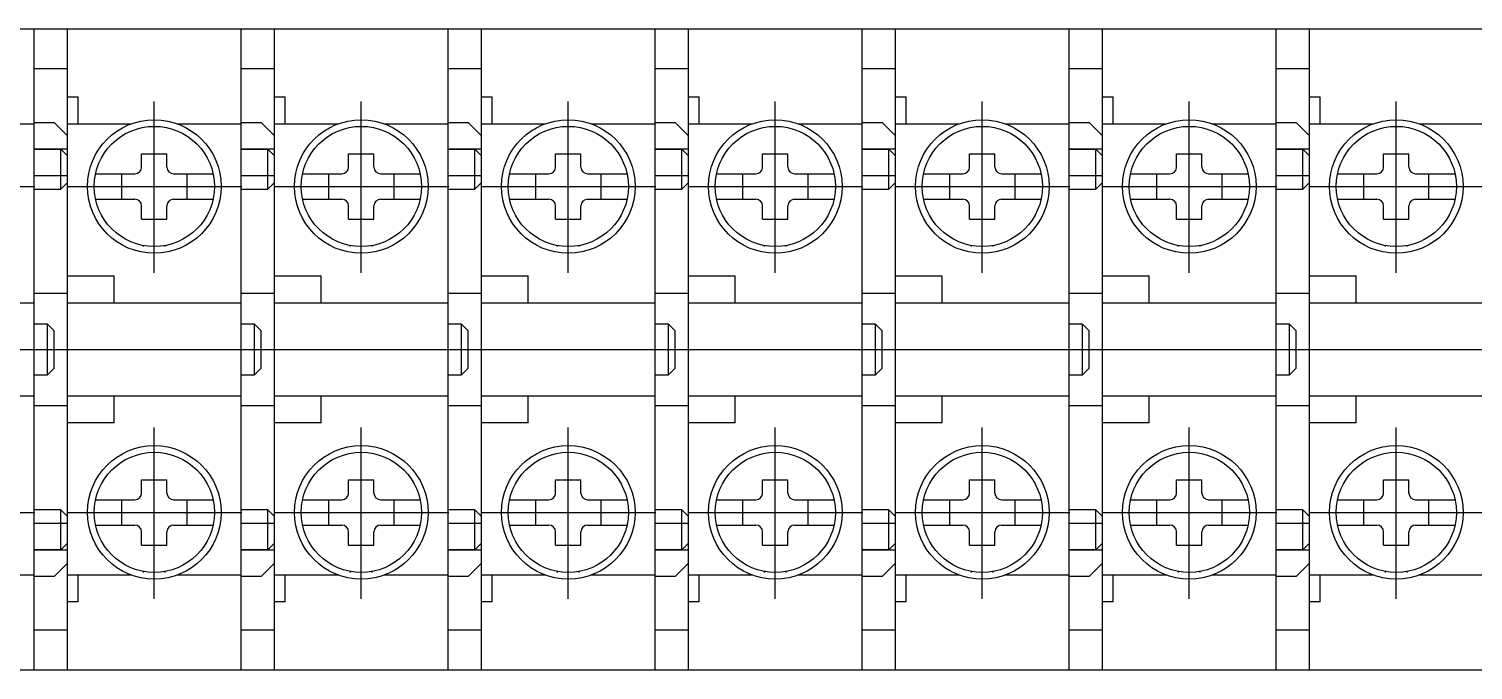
# Model space of a CAD drawing. Header units: millimetres. Extents: x 14879 to 38758, y -20740 to 1136.
# Drawn here: x 35366.6 to 35474.7, y -1506.5 to -1458.5 of the extents above; entities that cross this region are included whole.
import ezdxf

# ---------------------------------------------------------------- set-up
doc = ezdxf.new("R2010")
doc.units = ezdxf.units.MM
doc.linetypes.add('CENTER', pattern=[50.8, 31.75, -6.35, 6.35, -6.35])

msp = doc.modelspace()

# ---------------------------------------------------------------- linework, layer by layer
at = {"color": 3}
for p, q in [((35351.48, -1458.46), (35366.98, -1458.46)), ((35366.98, -1506.46), (35366.98, -1458.46)), ((35366.98, -1458.46), (35382.48, -1458.46)), ((35366.98, -1506.46), (35366.98, -1458.46)), ((35369.48, -1478.96), (35369.48, -1458.46)), ((35382.48, -1506.46), (35382.48, -1458.46)), ((35382.48, -1458.46), (35397.98, -1458.46)), ((35382.48, -1506.46), (35382.48, -1458.46)), ((35384.98, -1478.96), (35384.98, -1458.46)), ((35397.98, -1506.46), (35397.98, -1458.46)), ((35397.98, -1458.46), (35413.48, -1458.46)), ((35397.98, -1506.46), (35397.98, -1458.46)), ((35400.48, -1478.96), (35400.48, -1458.46)), ((35413.48, -1506.46), (35413.48, -1458.46)), ((35413.48, -1458.46), (35428.98, -1458.46)), ((35413.48, -1506.46), (35413.48, -1458.46)), ((35415.98, -1478.96), (35415.98, -1458.46)), ((35428.98, -1506.46), (35428.98, -1458.46)), ((35428.98, -1458.46), (35444.48, -1458.46)), ((35428.98, -1506.46), (35428.98, -1458.46)), ((35431.48, -1478.96), (35431.48, -1458.46)), ((35444.48, -1506.46), (35444.48, -1458.46)), ((35444.48, -1458.46), (35459.98, -1458.46)), ((35444.48, -1506.46), (35444.48, -1458.46)), ((35446.98, -1478.96), (35446.98, -1458.46)), ((35459.98, -1506.46), (35459.98, -1458.46)), ((35459.98, -1458.46), (35475.48, -1458.46)), ((35459.98, -1506.46), (35459.98, -1458.46)), ((35462.48, -1478.96), (35462.48, -1458.46)), ((35369.48, -1461.46), (35366.98, -1461.46)), ((35384.98, -1461.46), (35382.48, -1461.46)), ((35400.48, -1461.46), (35397.98, -1461.46)), ((35415.98, -1461.46), (35413.48, -1461.46)), ((35431.48, -1461.46), (35428.98, -1461.46)), ((35446.98, -1461.46), (35444.48, -1461.46)), ((35462.48, -1461.46), (35459.98, -1461.46)), ((35369.48, -1463.56), (35370.28, -1463.56)), ((35370.28, -1465.56), (35370.28, -1463.56)), ((35384.98, -1463.56), (35385.78, -1463.56)), ((35385.78, -1465.56), (35385.78, -1463.56)), ((35400.48, -1463.56), (35401.28, -1463.56)), ((35401.28, -1465.56), (35401.28, -1463.56)), ((35415.98, -1463.56), (35416.78, -1463.56)), ((35416.78, -1465.56), (35416.78, -1463.56)), ((35431.48, -1463.56), (35432.28, -1463.56)), ((35432.28, -1465.56), (35432.28, -1463.56)), ((35446.98, -1463.56), (35447.78, -1463.56)), ((35447.78, -1465.56), (35447.78, -1463.56)), ((35462.48, -1463.56), (35463.28, -1463.56)), ((35463.28, -1465.56), (35463.28, -1463.56)), ((35362.19, -1465.56), (35366.98, -1465.56)), ((35366.98, -1465.46), (35368.48, -1465.46)), ((35369.48, -1466.46), (35368.48, -1465.46)), ((35369.48, -1465.56), (35374.28, -1465.56)), ((35377.69, -1465.56), (35382.48, -1465.56)), ((35382.48, -1465.46), (35383.98, -1465.46)), ((35384.98, -1466.46), (35383.98, -1465.46)), ((35384.98, -1465.56), (35389.78, -1465.56)), ((35393.19, -1465.56), (35397.98, -1465.56)), ((35397.98, -1465.46), (35399.48, -1465.46)), ((35400.48, -1466.46), (35399.48, -1465.46)), ((35400.48, -1465.56), (35405.28, -1465.56)), ((35408.69, -1465.56), (35413.48, -1465.56)), ((35413.48, -1465.46), (35414.98, -1465.46)), ((35415.98, -1466.46), (35414.98, -1465.46)), ((35415.98, -1465.56), (35420.78, -1465.56)), ((35424.19, -1465.56), (35428.98, -1465.56)), ((35428.98, -1465.46), (35430.48, -1465.46)), ((35431.48, -1466.46), (35430.48, -1465.46)), ((35431.48, -1465.56), (35436.28, -1465.56)), ((35439.69, -1465.56), (35444.48, -1465.56)), ((35444.48, -1465.46), (35445.98, -1465.46)), ((35446.98, -1466.46), (35445.98, -1465.46)), ((35446.98, -1465.56), (35451.78, -1465.56)), ((35455.19, -1465.56), (35459.98, -1465.56)), ((35459.98, -1465.46), (35461.48, -1465.46)), ((35462.48, -1466.46), (35461.48, -1465.46)), ((35462.48, -1465.56), (35467.28, -1465.56)), ((35470.69, -1465.56), (35475.48, -1465.56)), ((35366.98, -1467.46), (35368.98, -1467.46)), ((35369.48, -1467.46), (35366.98, -1467.46)), ((35368.98, -1470.46), (35368.98, -1467.46)), ((35368.98, -1467.46), (35369.48, -1467.96)), ((35369.48, -1498.46), (35369.48, -1466.46)), ((35382.48, -1467.46), (35384.48, -1467.46)), ((35384.98, -1467.46), (35382.48, -1467.46)), ((35384.48, -1470.46), (35384.48, -1467.46)), ((35384.48, -1467.46), (35384.98, -1467.96)), ((35384.98, -1498.46), (35384.98, -1466.46)), ((35397.98, -1467.46), (35399.98, -1467.46)), ((35400.48, -1467.46), (35397.98, -1467.46)), ((35399.98, -1470.46), (35399.98, -1467.46)), ((35399.98, -1467.46), (35400.48, -1467.96)), ((35400.48, -1498.46), (35400.48, -1466.46)), ((35413.48, -1467.46), (35415.48, -1467.46)), ((35415.98, -1467.46), (35413.48, -1467.46)), ((35415.48, -1470.46), (35415.48, -1467.46)), ((35415.48, -1467.46), (35415.98, -1467.96)), ((35415.98, -1498.46), (35415.98, -1466.46)), ((35428.98, -1467.46), (35430.98, -1467.46)), ((35431.48, -1467.46), (35428.98, -1467.46)), ((35430.98, -1470.46), (35430.98, -1467.46)), ((35430.98, -1467.46), (35431.48, -1467.96)), ((35431.48, -1498.46), (35431.48, -1466.46)), ((35444.48, -1467.46), (35446.48, -1467.46)), ((35446.98, -1467.46), (35444.48, -1467.46)), ((35446.48, -1470.46), (35446.48, -1467.46)), ((35446.48, -1467.46), (35446.98, -1467.96)), ((35446.98, -1498.46), (35446.98, -1466.46)), ((35459.98, -1467.46), (35461.98, -1467.46)), ((35462.48, -1467.46), (35459.98, -1467.46)), ((35461.98, -1470.46), (35461.98, -1467.46)), ((35461.98, -1467.46), (35462.48, -1467.96)), ((35462.48, -1498.46), (35462.48, -1466.46)), ((35375.03, -1467.81), (35376.93, -1467.81)), ((35375.03, -1468.81), (35375.03, -1467.81)), ((35376.93, -1468.81), (35376.93, -1467.81)), ((35390.53, -1467.81), (35392.43, -1467.81)), ((35390.53, -1468.81), (35390.53, -1467.81)), ((35392.43, -1468.81), (35392.43, -1467.81)), ((35406.03, -1467.81), (35407.93, -1467.81)), ((35406.03, -1468.81), (35406.03, -1467.81)), ((35407.93, -1468.81), (35407.93, -1467.81)), ((35421.53, -1467.81), (35423.43, -1467.81)), ((35421.53, -1468.81), (35421.53, -1467.81)), ((35423.43, -1468.81), (35423.43, -1467.81)), ((35437.03, -1467.81), (35438.93, -1467.81)), ((35437.03, -1468.81), (35437.03, -1467.81)), ((35438.93, -1468.81), (35438.93, -1467.81)), ((35452.53, -1467.81), (35454.43, -1467.81)), ((35452.53, -1468.81), (35452.53, -1467.81)), ((35454.43, -1468.81), (35454.43, -1467.81)), ((35468.03, -1467.81), (35469.93, -1467.81)), ((35468.03, -1468.81), (35468.03, -1467.81)), ((35469.93, -1468.81), (35469.93, -1467.81)), ((35369.48, -1469.46), (35366.98, -1469.46)), ((35371.59, -1469.31), (35374.53, -1469.31)), ((35373.53, -1469.31), (35373.53, -1471.21)), ((35377.43, -1469.31), (35380.38, -1469.31)), ((35378.43, -1471.21), (35378.43, -1469.31)), ((35384.98, -1469.46), (35382.48, -1469.46)), ((35387.09, -1469.31), (35390.03, -1469.31)), ((35389.03, -1469.31), (35389.03, -1471.21)), ((35392.93, -1469.31), (35395.88, -1469.31)), ((35393.93, -1471.21), (35393.93, -1469.31)), ((35400.48, -1469.46), (35397.98, -1469.46)), ((35402.59, -1469.31), (35405.53, -1469.31)), ((35404.53, -1469.31), (35404.53, -1471.21)), ((35408.43, -1469.31), (35411.38, -1469.31)), ((35409.43, -1471.21), (35409.43, -1469.31)), ((35415.98, -1469.46), (35413.48, -1469.46)), ((35418.08, -1469.31), (35421.03, -1469.31)), ((35420.03, -1469.31), (35420.03, -1471.21)), ((35423.93, -1469.31), (35426.88, -1469.31)), ((35424.93, -1471.21), (35424.93, -1469.31)), ((35431.48, -1469.46), (35428.98, -1469.46)), ((35433.58, -1469.31), (35436.53, -1469.31)), ((35435.53, -1469.31), (35435.53, -1471.21)), ((35439.43, -1469.31), (35442.38, -1469.31)), ((35440.43, -1471.21), (35440.43, -1469.31)), ((35446.98, -1469.46), (35444.48, -1469.46)), ((35449.08, -1469.31), (35452.03, -1469.31)), ((35451.03, -1469.31), (35451.03, -1471.21)), ((35454.93, -1469.31), (35457.88, -1469.31)), ((35455.93, -1471.21), (35455.93, -1469.31)), ((35462.48, -1469.46), (35459.98, -1469.46)), ((35464.58, -1469.31), (35467.53, -1469.31)), ((35466.53, -1469.31), (35466.53, -1471.21)), ((35470.43, -1469.31), (35473.38, -1469.31)), ((35471.43, -1471.21), (35471.43, -1469.31)), ((35366.98, -1470.46), (35368.98, -1470.46)), ((35368.98, -1470.46), (35369.48, -1469.96)), ((35382.48, -1470.46), (35384.48, -1470.46)), ((35384.48, -1470.46), (35384.98, -1469.96)), ((35397.98, -1470.46), (35399.98, -1470.46)), ((35399.98, -1470.46), (35400.48, -1469.96)), ((35413.48, -1470.46), (35415.48, -1470.46)), ((35415.48, -1470.46), (35415.98, -1469.96)), ((35428.98, -1470.46), (35430.98, -1470.46)), ((35430.98, -1470.46), (35431.48, -1469.96)), ((35444.48, -1470.46), (35446.48, -1470.46)), ((35446.48, -1470.46), (35446.98, -1469.96)), ((35459.98, -1470.46), (35461.98, -1470.46)), ((35461.98, -1470.46), (35462.48, -1469.96)), ((35371.59, -1471.21), (35374.53, -1471.21)), ((35375.03, -1472.71), (35375.03, -1471.71)), ((35376.93, -1472.71), (35376.93, -1471.71)), ((35377.43, -1471.21), (35380.38, -1471.21)), ((35387.09, -1471.21), (35390.03, -1471.21)), ((35390.53, -1472.71), (35390.53, -1471.71)), ((35392.43, -1472.71), (35392.43, -1471.71)), ((35392.93, -1471.21), (35395.88, -1471.21)), ((35402.59, -1471.21), (35405.53, -1471.21)), ((35406.03, -1472.71), (35406.03, -1471.71)), ((35407.93, -1472.71), (35407.93, -1471.71)), ((35408.43, -1471.21), (35411.38, -1471.21)), ((35418.08, -1471.21), (35421.03, -1471.21)), ((35421.53, -1472.71), (35421.53, -1471.71)), ((35423.43, -1472.71), (35423.43, -1471.71)), ((35423.93, -1471.21), (35426.88, -1471.21)), ((35433.58, -1471.21), (35436.53, -1471.21)), ((35437.03, -1472.71), (35437.03, -1471.71)), ((35438.93, -1472.71), (35438.93, -1471.71)), ((35439.43, -1471.21), (35442.38, -1471.21)), ((35449.08, -1471.21), (35452.03, -1471.21)), ((35452.53, -1472.71), (35452.53, -1471.71)), ((35454.43, -1472.71), (35454.43, -1471.71)), ((35454.93, -1471.21), (35457.88, -1471.21)), ((35464.58, -1471.21), (35467.53, -1471.21)), ((35468.03, -1472.71), (35468.03, -1471.71)), ((35469.93, -1472.71), (35469.93, -1471.71)), ((35470.43, -1471.21), (35473.38, -1471.21)), ((35375.03, -1472.71), (35376.93, -1472.71)), ((35390.53, -1472.71), (35392.43, -1472.71)), ((35406.03, -1472.71), (35407.93, -1472.71)), ((35421.53, -1472.71), (35423.43, -1472.71)), ((35437.03, -1472.71), (35438.93, -1472.71)), ((35452.53, -1472.71), (35454.43, -1472.71)), ((35468.03, -1472.71), (35469.93, -1472.71)), ((35375.18, -1474.76), (35375.18, -1474.69)), ((35376.78, -1474.69), (35376.78, -1474.76)), ((35390.68, -1474.76), (35390.68, -1474.69)), ((35392.28, -1474.69), (35392.28, -1474.76)), ((35406.18, -1474.76), (35406.18, -1474.69)), ((35407.78, -1474.69), (35407.78, -1474.76)), ((35421.68, -1474.76), (35421.68, -1474.69)), ((35423.28, -1474.69), (35423.28, -1474.76)), ((35437.18, -1474.76), (35437.18, -1474.69)), ((35438.78, -1474.69), (35438.78, -1474.76)), ((35452.68, -1474.76), (35452.68, -1474.69)), ((35454.28, -1474.69), (35454.28, -1474.76)), ((35468.18, -1474.76), (35468.18, -1474.69)), ((35469.78, -1474.69), (35469.78, -1474.76)), ((35369.48, -1476.96), (35372.98, -1476.96)), ((35372.98, -1478.96), (35372.98, -1476.96)), ((35384.98, -1476.96), (35388.48, -1476.96)), ((35388.48, -1478.96), (35388.48, -1476.96)), ((35400.48, -1476.96), (35403.98, -1476.96)), ((35403.98, -1478.96), (35403.98, -1476.96)), ((35415.98, -1476.96), (35419.48, -1476.96)), ((35419.48, -1478.96), (35419.48, -1476.96)), ((35431.48, -1476.96), (35434.98, -1476.96)), ((35434.98, -1478.96), (35434.98, -1476.96)), ((35446.98, -1476.96), (35450.48, -1476.96)), ((35450.48, -1478.96), (35450.48, -1476.96)), ((35462.48, -1476.96), (35465.98, -1476.96)), ((35465.98, -1478.96), (35465.98, -1476.96)), ((35369.48, -1478.26), (35366.98, -1478.26)), ((35384.98, -1478.26), (35382.48, -1478.26)), ((35400.48, -1478.26), (35397.98, -1478.26)), ((35415.98, -1478.26), (35413.48, -1478.26)), ((35431.48, -1478.26), (35428.98, -1478.26)), ((35446.98, -1478.26), (35444.48, -1478.26)), ((35462.48, -1478.26), (35459.98, -1478.26)), ((35353.98, -1478.96), (35366.98, -1478.96)), ((35369.48, -1478.96), (35382.48, -1478.96)), ((35384.98, -1478.96), (35397.98, -1478.96)), ((35400.48, -1478.96), (35413.48, -1478.96)), ((35415.98, -1478.96), (35428.98, -1478.96)), ((35431.48, -1478.96), (35444.48, -1478.96)), ((35446.98, -1478.96), (35459.98, -1478.96)), ((35462.48, -1478.96), (35475.48, -1478.96)), ((35367.98, -1480.56), (35366.98, -1480.56)), ((35367.98, -1484.36), (35367.98, -1480.56)), ((35367.98, -1480.56), (35368.48, -1481.06)), ((35368.48, -1483.86), (35368.48, -1481.06)), ((35383.48, -1480.56), (35382.48, -1480.56)), ((35383.48, -1484.36), (35383.48, -1480.56)), ((35383.48, -1480.56), (35383.98, -1481.06)), ((35383.98, -1483.86), (35383.98, -1481.06)), ((35398.98, -1480.56), (35397.98, -1480.56)), ((35398.98, -1484.36), (35398.98, -1480.56)), ((35398.98, -1480.56), (35399.48, -1481.06)), ((35399.48, -1483.86), (35399.48, -1481.06)), ((35414.48, -1480.56), (35413.48, -1480.56)), ((35414.48, -1484.36), (35414.48, -1480.56)), ((35414.48, -1480.56), (35414.98, -1481.06)), ((35414.98, -1483.86), (35414.98, -1481.06)), ((35429.98, -1480.56), (35428.98, -1480.56)), ((35429.98, -1484.36), (35429.98, -1480.56)), ((35429.98, -1480.56), (35430.48, -1481.06)), ((35430.48, -1483.86), (35430.48, -1481.06)), ((35445.48, -1480.56), (35444.48, -1480.56)), ((35445.48, -1484.36), (35445.48, -1480.56)), ((35445.48, -1480.56), (35445.98, -1481.06)), ((35445.98, -1483.86), (35445.98, -1481.06)), ((35460.98, -1480.56), (35459.98, -1480.56)), ((35460.98, -1484.36), (35460.98, -1480.56)), ((35460.98, -1480.56), (35461.48, -1481.06)), ((35461.48, -1483.86), (35461.48, -1481.06)), ((35366.98, -1484.36), (35367.98, -1484.36)), ((35368.48, -1483.86), (35367.98, -1484.36)), ((35382.48, -1484.36), (35383.48, -1484.36)), ((35383.98, -1483.86), (35383.48, -1484.36)), ((35397.98, -1484.36), (35398.98, -1484.36)), ((35399.48, -1483.86), (35398.98, -1484.36)), ((35413.48, -1484.36), (35414.48, -1484.36)), ((35414.98, -1483.86), (35414.48, -1484.36)), ((35428.98, -1484.36), (35429.98, -1484.36)), ((35430.48, -1483.86), (35429.98, -1484.36)), ((35444.48, -1484.36), (35445.48, -1484.36)), ((35445.98, -1483.86), (35445.48, -1484.36)), ((35459.98, -1484.36), (35460.98, -1484.36)), ((35461.48, -1483.86), (35460.98, -1484.36)), ((35366.98, -1485.96), (35353.98, -1485.96)), ((35366.98, -1486.66), (35369.48, -1486.66)), ((35382.48, -1485.96), (35369.48, -1485.96)), ((35369.48, -1506.46), (35369.48, -1485.96)), ((35372.98, -1487.96), (35372.98, -1485.96)), ((35382.48, -1486.66), (35384.98, -1486.66)), ((35397.98, -1485.96), (35384.98, -1485.96)), ((35384.98, -1506.46), (35384.98, -1485.96)), ((35388.48, -1487.96), (35388.48, -1485.96)), ((35397.98, -1486.66), (35400.48, -1486.66)), ((35413.48, -1485.96), (35400.48, -1485.96)), ((35400.48, -1506.46), (35400.48, -1485.96)), ((35403.98, -1487.96), (35403.98, -1485.96)), ((35413.48, -1486.66), (35415.98, -1486.66)), ((35428.98, -1485.96), (35415.98, -1485.96)), ((35415.98, -1506.46), (35415.98, -1485.96)), ((35419.48, -1487.96), (35419.48, -1485.96)), ((35428.98, -1486.66), (35431.48, -1486.66)), ((35444.48, -1485.96), (35431.48, -1485.96)), ((35431.48, -1506.46), (35431.48, -1485.96)), ((35434.98, -1487.96), (35434.98, -1485.96)), ((35444.48, -1486.66), (35446.98, -1486.66)), ((35459.98, -1485.96), (35446.98, -1485.96)), ((35446.98, -1506.46), (35446.98, -1485.96)), ((35450.48, -1487.96), (35450.48, -1485.96)), ((35459.98, -1486.66), (35462.48, -1486.66)), ((35475.48, -1485.96), (35462.48, -1485.96)), ((35462.48, -1506.46), (35462.48, -1485.96)), ((35465.98, -1487.96), (35465.98, -1485.96)), ((35372.98, -1487.96), (35369.48, -1487.96)), ((35388.48, -1487.96), (35384.98, -1487.96)), ((35403.98, -1487.96), (35400.48, -1487.96)), ((35419.48, -1487.96), (35415.98, -1487.96)), ((35434.98, -1487.96), (35431.48, -1487.96)), ((35450.48, -1487.96), (35446.98, -1487.96)), ((35465.98, -1487.96), (35462.48, -1487.96)), ((35375.03, -1492.21), (35376.93, -1492.21)), ((35375.03, -1493.21), (35375.03, -1492.21)), ((35376.93, -1493.21), (35376.93, -1492.21)), ((35390.53, -1492.21), (35392.43, -1492.21)), ((35390.53, -1493.21), (35390.53, -1492.21)), ((35392.43, -1493.21), (35392.43, -1492.21)), ((35406.03, -1492.21), (35407.93, -1492.21)), ((35406.03, -1493.21), (35406.03, -1492.21)), ((35407.93, -1493.21), (35407.93, -1492.21)), ((35421.53, -1492.21), (35423.43, -1492.21)), ((35421.53, -1493.21), (35421.53, -1492.21)), ((35423.43, -1493.21), (35423.43, -1492.21)), ((35437.03, -1492.21), (35438.93, -1492.21)), ((35437.03, -1493.21), (35437.03, -1492.21)), ((35438.93, -1493.21), (35438.93, -1492.21)), ((35452.53, -1492.21), (35454.43, -1492.21)), ((35452.53, -1493.21), (35452.53, -1492.21)), ((35454.43, -1493.21), (35454.43, -1492.21)), ((35468.03, -1492.21), (35469.93, -1492.21)), ((35468.03, -1493.21), (35468.03, -1492.21)), ((35469.93, -1493.21), (35469.93, -1492.21)), ((35368.98, -1494.46), (35366.98, -1494.46)), ((35368.98, -1497.46), (35368.98, -1494.46)), ((35369.48, -1494.96), (35368.98, -1494.46)), ((35371.59, -1493.71), (35374.53, -1493.71)), ((35373.53, -1493.71), (35373.53, -1495.61)), ((35377.43, -1493.71), (35380.38, -1493.71)), ((35378.43, -1495.61), (35378.43, -1493.71)), ((35384.48, -1494.46), (35382.48, -1494.46)), ((35384.48, -1497.46), (35384.48, -1494.46)), ((35384.98, -1494.96), (35384.48, -1494.46)), ((35387.09, -1493.71), (35390.03, -1493.71)), ((35389.03, -1493.71), (35389.03, -1495.61)), ((35392.93, -1493.71), (35395.88, -1493.71)), ((35393.93, -1495.61), (35393.93, -1493.71)), ((35399.98, -1494.46), (35397.98, -1494.46)), ((35399.98, -1497.46), (35399.98, -1494.46)), ((35400.48, -1494.96), (35399.98, -1494.46)), ((35402.59, -1493.71), (35405.53, -1493.71)), ((35404.53, -1493.71), (35404.53, -1495.61)), ((35408.43, -1493.71), (35411.38, -1493.71)), ((35409.43, -1495.61), (35409.43, -1493.71)), ((35415.48, -1494.46), (35413.48, -1494.46)), ((35415.48, -1497.46), (35415.48, -1494.46)), ((35415.98, -1494.96), (35415.48, -1494.46)), ((35418.08, -1493.71), (35421.03, -1493.71)), ((35420.03, -1493.71), (35420.03, -1495.61)), ((35423.93, -1493.71), (35426.88, -1493.71)), ((35424.93, -1495.61), (35424.93, -1493.71)), ((35430.98, -1494.46), (35428.98, -1494.46)), ((35430.98, -1497.46), (35430.98, -1494.46)), ((35431.48, -1494.96), (35430.98, -1494.46)), ((35433.58, -1493.71), (35436.53, -1493.71)), ((35435.53, -1493.71), (35435.53, -1495.61)), ((35439.43, -1493.71), (35442.38, -1493.71)), ((35440.43, -1495.61), (35440.43, -1493.71)), ((35446.48, -1494.46), (35444.48, -1494.46)), ((35446.48, -1497.46), (35446.48, -1494.46)), ((35446.98, -1494.96), (35446.48, -1494.46)), ((35449.08, -1493.71), (35452.03, -1493.71)), ((35451.03, -1493.71), (35451.03, -1495.61)), ((35454.93, -1493.71), (35457.88, -1493.71)), ((35455.93, -1495.61), (35455.93, -1493.71)), ((35461.98, -1494.46), (35459.98, -1494.46)), ((35461.98, -1497.46), (35461.98, -1494.46)), ((35462.48, -1494.96), (35461.98, -1494.46)), ((35464.58, -1493.71), (35467.53, -1493.71)), ((35466.53, -1493.71), (35466.53, -1495.61)), ((35470.43, -1493.71), (35473.38, -1493.71)), ((35471.43, -1495.61), (35471.43, -1493.71)), ((35366.98, -1495.46), (35369.48, -1495.46)), ((35371.59, -1495.61), (35374.53, -1495.61)), ((35377.43, -1495.61), (35380.38, -1495.61)), ((35382.48, -1495.46), (35384.98, -1495.46)), ((35387.09, -1495.61), (35390.03, -1495.61)), ((35392.93, -1495.61), (35395.88, -1495.61)), ((35397.98, -1495.46), (35400.48, -1495.46)), ((35402.59, -1495.61), (35405.53, -1495.61)), ((35408.43, -1495.61), (35411.38, -1495.61)), ((35413.48, -1495.46), (35415.98, -1495.46)), ((35418.08, -1495.61), (35421.03, -1495.61)), ((35423.93, -1495.61), (35426.88, -1495.61)), ((35428.98, -1495.46), (35431.48, -1495.46)), ((35433.58, -1495.61), (35436.53, -1495.61)), ((35439.43, -1495.61), (35442.38, -1495.61)), ((35444.48, -1495.46), (35446.98, -1495.46)), ((35449.08, -1495.61), (35452.03, -1495.61)), ((35454.93, -1495.61), (35457.88, -1495.61)), ((35459.98, -1495.46), (35462.48, -1495.46)), ((35464.58, -1495.61), (35467.53, -1495.61)), ((35470.43, -1495.61), (35473.38, -1495.61)), ((35375.03, -1497.11), (35375.03, -1496.11)), ((35376.93, -1497.11), (35376.93, -1496.11)), ((35390.53, -1497.11), (35390.53, -1496.11)), ((35392.43, -1497.11), (35392.43, -1496.11)), ((35406.03, -1497.11), (35406.03, -1496.11)), ((35407.93, -1497.11), (35407.93, -1496.11)), ((35421.53, -1497.11), (35421.53, -1496.11)), ((35423.43, -1497.11), (35423.43, -1496.11)), ((35437.03, -1497.11), (35437.03, -1496.11)), ((35438.93, -1497.11), (35438.93, -1496.11)), ((35452.53, -1497.11), (35452.53, -1496.11)), ((35454.43, -1497.11), (35454.43, -1496.11)), ((35468.03, -1497.11), (35468.03, -1496.11)), ((35469.93, -1497.11), (35469.93, -1496.11)), ((35368.98, -1497.46), (35366.98, -1497.46)), ((35366.98, -1497.46), (35369.48, -1497.46)), ((35369.48, -1496.96), (35368.98, -1497.46)), ((35375.03, -1497.11), (35376.93, -1497.11)), ((35384.48, -1497.46), (35382.48, -1497.46)), ((35382.48, -1497.46), (35384.98, -1497.46)), ((35384.98, -1496.96), (35384.48, -1497.46)), ((35390.53, -1497.11), (35392.43, -1497.11)), ((35399.98, -1497.46), (35397.98, -1497.46)), ((35397.98, -1497.46), (35400.48, -1497.46)), ((35400.48, -1496.96), (35399.98, -1497.46)), ((35406.03, -1497.11), (35407.93, -1497.11)), ((35415.48, -1497.46), (35413.48, -1497.46)), ((35413.48, -1497.46), (35415.98, -1497.46)), ((35415.98, -1496.96), (35415.48, -1497.46)), ((35421.53, -1497.11), (35423.43, -1497.11)), ((35430.98, -1497.46), (35428.98, -1497.46)), ((35428.98, -1497.46), (35431.48, -1497.46)), ((35431.48, -1496.96), (35430.98, -1497.46)), ((35437.03, -1497.11), (35438.93, -1497.11)), ((35446.48, -1497.46), (35444.48, -1497.46)), ((35444.48, -1497.46), (35446.98, -1497.46)), ((35446.98, -1496.96), (35446.48, -1497.46)), ((35452.53, -1497.11), (35454.43, -1497.11)), ((35461.98, -1497.46), (35459.98, -1497.46)), ((35459.98, -1497.46), (35462.48, -1497.46)), ((35462.48, -1496.96), (35461.98, -1497.46)), ((35468.03, -1497.11), (35469.93, -1497.11)), ((35368.48, -1499.46), (35369.48, -1498.46)), ((35383.98, -1499.46), (35384.98, -1498.46)), ((35399.48, -1499.46), (35400.48, -1498.46)), ((35414.98, -1499.46), (35415.98, -1498.46)), ((35430.48, -1499.46), (35431.48, -1498.46)), ((35445.98, -1499.46), (35446.98, -1498.46)), ((35461.48, -1499.46), (35462.48, -1498.46)), ((35366.98, -1499.36), (35362.19, -1499.36)), ((35368.48, -1499.46), (35366.98, -1499.46)), ((35374.28, -1499.36), (35369.48, -1499.36)), ((35370.28, -1501.36), (35370.28, -1499.36)), ((35375.18, -1499.16), (35375.18, -1499.09)), ((35376.78, -1499.09), (35376.78, -1499.16)), ((35382.48, -1499.36), (35377.69, -1499.36)), ((35383.98, -1499.46), (35382.48, -1499.46)), ((35389.78, -1499.36), (35384.98, -1499.36)), ((35385.78, -1501.36), (35385.78, -1499.36)), ((35390.68, -1499.16), (35390.68, -1499.09)), ((35392.28, -1499.09), (35392.28, -1499.16)), ((35397.98, -1499.36), (35393.19, -1499.36)), ((35399.48, -1499.46), (35397.98, -1499.46)), ((35405.28, -1499.36), (35400.48, -1499.36)), ((35401.28, -1501.36), (35401.28, -1499.36)), ((35406.18, -1499.16), (35406.18, -1499.09)), ((35407.78, -1499.09), (35407.78, -1499.16)), ((35413.48, -1499.36), (35408.69, -1499.36)), ((35414.98, -1499.46), (35413.48, -1499.46)), ((35420.78, -1499.36), (35415.98, -1499.36)), ((35416.78, -1501.36), (35416.78, -1499.36)), ((35421.68, -1499.16), (35421.68, -1499.09)), ((35423.28, -1499.09), (35423.28, -1499.16)), ((35428.98, -1499.36), (35424.19, -1499.36)), ((35430.48, -1499.46), (35428.98, -1499.46)), ((35436.28, -1499.36), (35431.48, -1499.36)), ((35432.28, -1501.36), (35432.28, -1499.36)), ((35437.18, -1499.16), (35437.18, -1499.09)), ((35438.78, -1499.09), (35438.78, -1499.16)), ((35444.48, -1499.36), (35439.69, -1499.36)), ((35445.98, -1499.46), (35444.48, -1499.46)), ((35451.78, -1499.36), (35446.98, -1499.36)), ((35447.78, -1501.36), (35447.78, -1499.36)), ((35452.68, -1499.16), (35452.68, -1499.09)), ((35454.28, -1499.09), (35454.28, -1499.16)), ((35459.98, -1499.36), (35455.19, -1499.36)), ((35461.48, -1499.46), (35459.98, -1499.46)), ((35467.28, -1499.36), (35462.48, -1499.36)), ((35463.28, -1501.36), (35463.28, -1499.36)), ((35468.18, -1499.16), (35468.18, -1499.09)), ((35469.78, -1499.09), (35469.78, -1499.16)), ((35475.48, -1499.36), (35470.69, -1499.36)), ((35370.28, -1501.36), (35369.48, -1501.36)), ((35385.78, -1501.36), (35384.98, -1501.36)), ((35401.28, -1501.36), (35400.48, -1501.36)), ((35416.78, -1501.36), (35415.98, -1501.36)), ((35432.28, -1501.36), (35431.48, -1501.36)), ((35447.78, -1501.36), (35446.98, -1501.36)), ((35463.28, -1501.36), (35462.48, -1501.36)), ((35366.98, -1503.46), (35369.48, -1503.46)), ((35382.48, -1503.46), (35384.98, -1503.46)), ((35397.98, -1503.46), (35400.48, -1503.46)), ((35413.48, -1503.46), (35415.98, -1503.46)), ((35428.98, -1503.46), (35431.48, -1503.46)), ((35444.48, -1503.46), (35446.98, -1503.46)), ((35459.98, -1503.46), (35462.48, -1503.46)), ((35366.98, -1506.46), (35351.48, -1506.46)), ((35382.48, -1506.46), (35366.98, -1506.46)), ((35397.98, -1506.46), (35382.48, -1506.46)), ((35413.48, -1506.46), (35397.98, -1506.46)), ((35428.98, -1506.46), (35413.48, -1506.46)), ((35444.48, -1506.46), (35428.98, -1506.46)), ((35459.98, -1506.46), (35444.48, -1506.46)), ((35475.48, -1506.46), (35459.98, -1506.46))]:
    msp.add_line(p, q, dxfattribs=at)
at = {"color": 3, "linetype": 'CENTER'}
for p, q in [((35375.98, -1476.73), (35375.98, -1463.91)), ((35391.48, -1476.73), (35391.48, -1463.91)), ((35406.98, -1476.73), (35406.98, -1463.91)), ((35422.48, -1476.73), (35422.48, -1463.91)), ((35437.98, -1476.73), (35437.98, -1463.91)), ((35453.48, -1476.73), (35453.48, -1463.91)), ((35468.98, -1476.73), (35468.98, -1463.91)), ((35354.03, -1470.26), (35367.04, -1470.26)), ((35369.53, -1470.26), (35382.54, -1470.26)), ((35385.03, -1470.26), (35398.04, -1470.26)), ((35400.53, -1470.26), (35413.54, -1470.26)), ((35416.03, -1470.26), (35429.04, -1470.26)), ((35431.53, -1470.26), (35444.54, -1470.26)), ((35447.03, -1470.26), (35460.04, -1470.26)), ((35462.53, -1470.26), (35475.54, -1470.26)), ((35349.94, -1482.46), (35370.25, -1482.46)), ((35365.44, -1482.46), (35385.75, -1482.46)), ((35380.94, -1482.46), (35401.25, -1482.46)), ((35396.44, -1482.46), (35416.75, -1482.46)), ((35411.94, -1482.46), (35432.25, -1482.46)), ((35427.44, -1482.46), (35447.75, -1482.46)), ((35442.94, -1482.46), (35463.25, -1482.46)), ((35458.44, -1482.46), (35478.75, -1482.46)), ((35473.94, -1482.46), (35494.25, -1482.46)), ((35375.98, -1501.13), (35375.98, -1488.31)), ((35391.48, -1501.13), (35391.48, -1488.31)), ((35406.98, -1501.13), (35406.98, -1488.31)), ((35422.48, -1501.13), (35422.48, -1488.31)), ((35437.98, -1501.13), (35437.98, -1488.31)), ((35453.48, -1501.13), (35453.48, -1488.31)), ((35468.98, -1501.13), (35468.98, -1488.31)), ((35354.03, -1494.66), (35367.04, -1494.66)), ((35369.53, -1494.66), (35382.54, -1494.66)), ((35385.03, -1494.66), (35398.04, -1494.66)), ((35400.53, -1494.66), (35413.54, -1494.66)), ((35416.03, -1494.66), (35429.04, -1494.66)), ((35431.53, -1494.66), (35444.54, -1494.66)), ((35447.03, -1494.66), (35460.04, -1494.66)), ((35462.53, -1494.66), (35475.54, -1494.66))]:
    msp.add_line(p, q, dxfattribs=at)
at = {"color": 3}
for centre, radius in [((35375.98, -1470.26), 5), ((35391.48, -1470.26), 5), ((35406.98, -1470.26), 5), ((35422.48, -1470.26), 5), ((35437.98, -1470.26), 5), ((35453.48, -1470.26), 5), ((35468.98, -1470.26), 5), ((35375.98, -1470.26), 4.5), ((35391.48, -1470.26), 4.5), ((35406.98, -1470.26), 4.5), ((35422.48, -1470.26), 4.5), ((35437.98, -1470.26), 4.5), ((35453.48, -1470.26), 4.5), ((35468.98, -1470.26), 4.5), ((35375.98, -1494.66), 5), ((35375.98, -1494.66), 4.5), ((35391.48, -1494.66), 5), ((35391.48, -1494.66), 4.5), ((35406.98, -1494.66), 5), ((35406.98, -1494.66), 4.5), ((35422.48, -1494.66), 5), ((35422.48, -1494.66), 4.5), ((35437.98, -1494.66), 5), ((35437.98, -1494.66), 4.5), ((35453.48, -1494.66), 5), ((35453.48, -1494.66), 4.5), ((35468.98, -1494.66), 5), ((35468.98, -1494.66), 4.5)]:
    msp.add_circle(centre, radius, dxfattribs=at)
for centre, start, end in [((35374.53, -1468.81), 270, 0), ((35377.43, -1468.81), 180, 270), ((35390.03, -1468.81), 270, 0), ((35392.93, -1468.81), 180, 270), ((35405.53, -1468.81), 270, 0), ((35408.43, -1468.81), 180, 270), ((35421.03, -1468.81), 270, 0), ((35423.93, -1468.81), 180, 270), ((35436.53, -1468.81), 270, 0), ((35439.43, -1468.81), 180, 270), ((35452.03, -1468.81), 270, 0), ((35454.93, -1468.81), 180, 270), ((35467.53, -1468.81), 270, 0), ((35470.43, -1468.81), 180, 270), ((35374.53, -1471.71), 0, 90), ((35377.43, -1471.71), 90, 180), ((35390.03, -1471.71), 0, 90), ((35392.93, -1471.71), 90, 180), ((35405.53, -1471.71), 0, 90), ((35408.43, -1471.71), 90, 180), ((35421.03, -1471.71), 0, 90), ((35423.93, -1471.71), 90, 180), ((35436.53, -1471.71), 0, 90), ((35439.43, -1471.71), 90, 180), ((35452.03, -1471.71), 0, 90), ((35454.93, -1471.71), 90, 180), ((35467.53, -1471.71), 0, 90), ((35470.43, -1471.71), 90, 180), ((35374.53, -1493.21), 270, 0), ((35377.43, -1493.21), 180, 270), ((35390.03, -1493.21), 270, 0), ((35392.93, -1493.21), 180, 270), ((35405.53, -1493.21), 270, 0), ((35408.43, -1493.21), 180, 270), ((35421.03, -1493.21), 270, 0), ((35423.93, -1493.21), 180, 270), ((35436.53, -1493.21), 270, 0), ((35439.43, -1493.21), 180, 270), ((35452.03, -1493.21), 270, 0), ((35454.93, -1493.21), 180, 270), ((35467.53, -1493.21), 270, 0), ((35470.43, -1493.21), 180, 270), ((35374.53, -1496.11), 0, 90), ((35377.43, -1496.11), 90, 180), ((35390.03, -1496.11), 0, 90), ((35392.93, -1496.11), 90, 180), ((35405.53, -1496.11), 0, 90), ((35408.43, -1496.11), 90, 180), ((35421.03, -1496.11), 0, 90), ((35423.93, -1496.11), 90, 180), ((35436.53, -1496.11), 0, 90), ((35439.43, -1496.11), 90, 180), ((35452.03, -1496.11), 0, 90), ((35454.93, -1496.11), 90, 180), ((35467.53, -1496.11), 0, 90), ((35470.43, -1496.11), 90, 180)]:
    msp.add_arc(centre, 0.5, start, end, dxfattribs=at)

doc.saveas('drawing.dxf')
